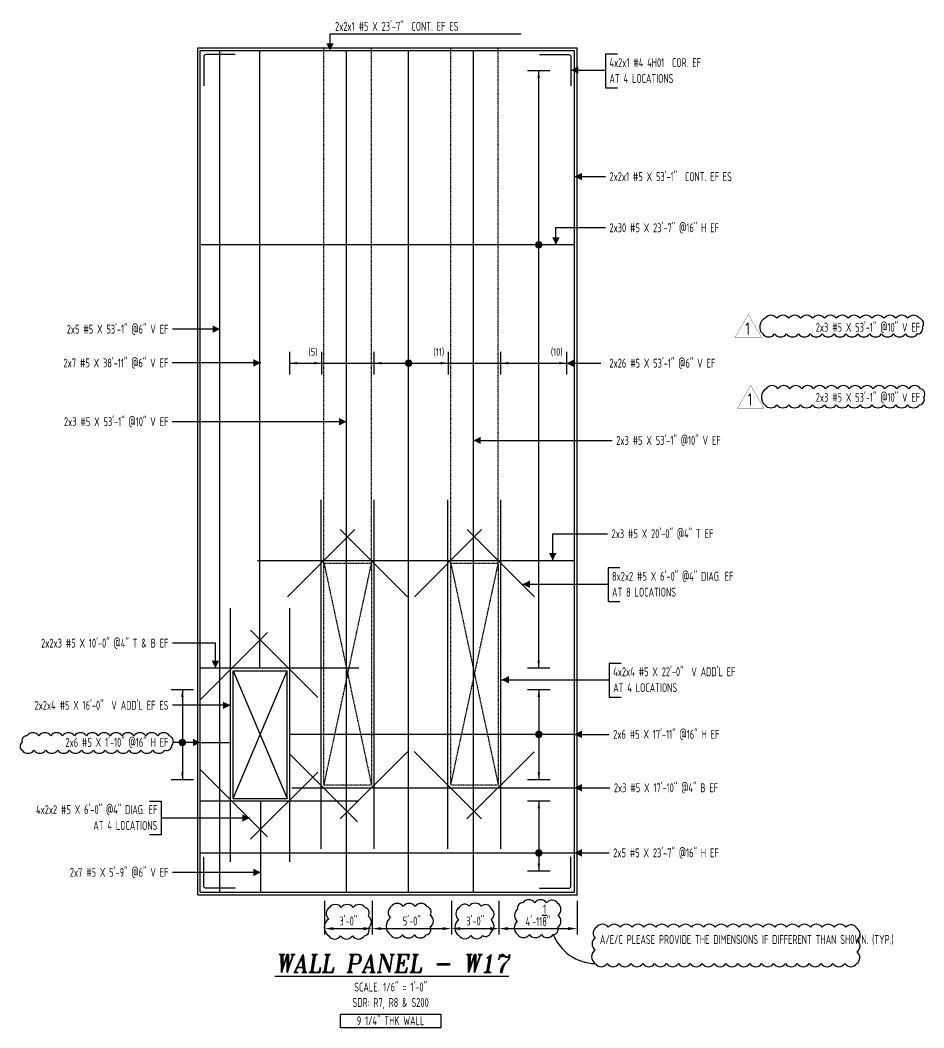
# Model space of a CAD drawing. Header units: inches. Extents: x -3675 to 25720, y -2273 to 5046.
# Drawn here: x 22110 to 22795, y 567 to 1330 of the extents above; entities that cross this region are included whole.
import ezdxf
from ezdxf.enums import TextEntityAlignment as Align

# ---------------------------------------------------------------- set-up
doc = ezdxf.new("R2010")
doc.units = ezdxf.units.IN
doc.header["$LTSCALE"] = 0.025
doc.header["$MEASUREMENT"] = 0
doc.linetypes.add('HIDDEN', pattern=[6, 3, -3])
doc.layers.get('0').update_dxf_attribs({"linetype": 'CONTINUOUS'})
doc.layers.get('Defpoints').update_dxf_attribs({"linetype": 'CONTINUOUS'})
for name, color, linetype in [('0-25', 7, 'CONTINUOUS'), ('0-25TEXT', 7, 'CONTINUOUS'), ('0-35', 3, 'CONTINUOUS'), ('0-35TEXT', 3, 'CONTINUOUS'), ('0-50', 10, 'CONTINUOUS'), ('BAR-LBL', 2, 'CONTINUOUS'), ('DETAIL', 83, 'CONTINUOUS'), ('hidden', 7, 'HIDDEN'), ('INTERMEDIATERANGELAY', 7, 'CONTINUOUS'), ('RANGELAY', 7, 'CONTINUOUS'), ('REBARS', 4, 'CONTINUOUS'), ('REV_1', 150, 'CONTINUOUS')]:
    doc.layers.add(name, color=color, linetype=linetype)
doc.styles.add('AR', font='ARCHQUIK.shx', dxfattribs={"width": 0.8})
doc.styles.add('ROMANT', font='romant')
doc.dimstyles.new('CADS_DIM_48', dxfattribs={"dimscale": 48, "dimtxt": 0.09375, "dimasz": 0.09375, "dimexe": 0.0625, "dimexo": 0.0625, "dimgap": 0.09375, "dimtad": 0, "dimtih": 1, "dimtoh": 1, "dimzin": 1, "dimdsep": 46, "dimlunit": 4, "dimtxsty": 'AR', "dimblk": 'CLOSED', "dimcen": 0.1875, "dimadec": 0, "dimazin": 0, "dimtfac": 1, "dimtofl": 0, "dimtmove": 0, "dimatfit": 1, "dimldrblk": 'DOTBLANK', "dimfxl": 1, "dimtzin": 0, "dimarcsym": 0})

# ---------------------------------------------------------------- blocks, each defined once
blk = doc.blocks.new('leadrblk')
blk.add_lwpolyline([(0, 0, 0, 1, 0), (1, 0, 1, 1, 0)], format="xyseb")
blk = doc.blocks.new('*U364', base_point=(22261.99, 669.61))
at = {"layer": 'REBARS', "color": 0}
blk.add_lwpolyline([(22261.68, 669.61), (22261.68, 1306.61)], dxfattribs=at)
blk = doc.blocks.new('*U590', base_point=(22249.2, 1303.86))
at = {"layer": 'REBARS', "color": 0}
blk.add_lwpolyline([(22273.2, 1303.61), (22251.2, 1303.61, 0.414214), (22249.45, 1301.86), (22249.45, 1279.86)], format="xyb", dxfattribs=at)
blk = doc.blocks.new('*U508', base_point=(22378.04, 702.48))
at = {"layer": 'REBARS', "color": 0}
blk.add_lwpolyline([(22378.35, 702.48), (22378.35, 966.48)], dxfattribs=at)
blk = doc.blocks.new('*U509', base_point=(22338.61, 702.48))
at = {"layer": 'REBARS', "color": 0}
blk.add_lwpolyline([(22338.29, 702.48), (22338.29, 966.48)], dxfattribs=at)
blk = doc.blocks.new('*U317', base_point=(22316.07, 748.92))
at = {"layer": 'REBARS', "color": 0}
blk.add_lwpolyline([(22316.07, 748.61), (22530.07, 748.61)], dxfattribs=at)
blk = doc.blocks.new('*U181', base_point=(22247.13, 669.61))
at = {"layer": 'REBARS', "color": 0}
blk.add_lwpolyline([(22246.82, 669.61), (22246.82, 1306.61)], dxfattribs=at)
blk = doc.blocks.new('*U182', base_point=(22529.76, 669.61))
at = {"layer": 'REBARS', "color": 0}
blk.add_lwpolyline([(22530.07, 669.61), (22530.07, 1306.61)], dxfattribs=at)
blk = doc.blocks.new('*U591', base_point=(22527.7, 1303.86))
at = {"layer": 'REBARS', "color": 0}
blk.add_lwpolyline([(22503.7, 1303.61), (22525.7, 1303.61, -0.414213), (22527.45, 1301.86), (22527.45, 1279.86)], format="xyb", dxfattribs=at)
blk = doc.blocks.new('*U686', base_point=(22246.82, 1306.3))
at = {"layer": 'REBARS', "color": 0}
blk.add_lwpolyline([(22246.82, 1306.61), (22529.82, 1306.61)], dxfattribs=at)
blk = doc.blocks.new('*U592', base_point=(22249.2, 672.36))
at = {"layer": 'REBARS', "color": 0}
blk.add_lwpolyline([(22273.2, 672.61), (22251.2, 672.61, -0.414214), (22249.45, 674.36), (22249.45, 696.36)], format="xyb", dxfattribs=at)
blk = doc.blocks.new('*U593', base_point=(22527.7, 672.36))
at = {"layer": 'REBARS', "color": 0}
blk.add_lwpolyline([(22503.7, 672.61), (22525.7, 672.61, 0.414214), (22527.45, 674.36), (22527.45, 696.36)], format="xyb", dxfattribs=at)
blk = doc.blocks.new('*U687', base_point=(22246.82, 669.92))
at = {"layer": 'REBARS', "color": 0}
blk.add_lwpolyline([(22246.82, 669.61), (22529.82, 669.61)], dxfattribs=at)
blk = doc.blocks.new('*U510', base_point=(22315.17, 774.11))
at = {"layer": 'REBARS', "color": 0}
blk.add_lwpolyline([(22314.95, 773.89), (22365.8, 722.91)], dxfattribs=at)
blk = doc.blocks.new('*U511', base_point=(22403.44, 776.11))
at = {"layer": 'REBARS', "color": 0}
blk.add_lwpolyline([(22403.66, 775.89), (22352.69, 725.04)], dxfattribs=at)
blk = doc.blocks.new('*U512', base_point=(22313.13, 892.93))
at = {"layer": 'REBARS', "color": 0}
blk.add_lwpolyline([(22312.91, 893.15), (22363.82, 944.07)], dxfattribs=at)
blk = doc.blocks.new('*U513', base_point=(22403.51, 892.93))
at = {"layer": 'REBARS', "color": 0}
blk.add_lwpolyline([(22403.73, 893.15), (22352.82, 944.07)], dxfattribs=at)
blk = doc.blocks.new('rendmark')
at = {"color": 4}
blk.add_line((0, -3), (0, 3), dxfattribs=at)
blk = doc.blocks.new('rarrow')
at = {"color": 7}
blk.add_solid([(2, -0.33), (2, 0.33), (0, 0)], dxfattribs=at)
blk = doc.blocks.new('*U304', base_point=(22503.02, 839.11))
at = {"layer": 'RANGELAY'}
blk.add_line((22503.02, 839.11), (22503.02, 1291.61), dxfattribs=at)
at = {"layer": 'RANGELAY', "xscale": 2.834645669291339, "yscale": 2.834645669291339}
for name, p, rotation in [('rendmark', (22503.02, 1291.61), 269.9999968959742), ('rarrow', (22503.02, 1291.61), 269.9999968959742), ('rendmark', (22503.02, 839.11), 89.99999996644308), ('rarrow', (22503.02, 839.11), 89.99999996644308)]:
    blk.add_blockref(name, p, dxfattribs=dict(at, rotation=rotation))
blk = doc.blocks.new('VPM7CD772')
at = {"const_width": 1}
blk.add_lwpolyline([(-0.5, 0, 1), (0.5, 0, 1)], format="xyb", close=True, dxfattribs=at)
blk = doc.blocks.new('*U692', base_point=(22530.45, 1159.27))
at = {"layer": 'REBARS', "color": 0}
blk.add_lwpolyline([(22530.45, 1159.58), (22247.45, 1159.58)], dxfattribs=at)
blk = doc.blocks.new('*U514', base_point=(22474.04, 702.48))
at = {"layer": 'REBARS', "color": 0}
blk.add_lwpolyline([(22474.35, 702.48), (22474.35, 966.48)], dxfattribs=at)
blk = doc.blocks.new('*U515', base_point=(22434.61, 702.48))
at = {"layer": 'REBARS', "color": 0}
blk.add_lwpolyline([(22434.29, 702.48), (22434.29, 966.48)], dxfattribs=at)
blk = doc.blocks.new('*U516', base_point=(22409.06, 776.22))
at = {"layer": 'REBARS', "color": 0}
blk.add_lwpolyline([(22408.84, 776), (22459.69, 725.03)], dxfattribs=at)
blk = doc.blocks.new('*U517', base_point=(22499.44, 776.11))
at = {"layer": 'REBARS', "color": 0}
blk.add_lwpolyline([(22499.66, 775.89), (22448.69, 725.04)], dxfattribs=at)
blk = doc.blocks.new('*U518', base_point=(22409.13, 892.93))
at = {"layer": 'REBARS', "color": 0}
blk.add_lwpolyline([(22408.91, 893.15), (22459.82, 944.07)], dxfattribs=at)
blk = doc.blocks.new('*U519', base_point=(22499.51, 892.93))
at = {"layer": 'REBARS', "color": 0}
blk.add_lwpolyline([(22499.73, 893.15), (22448.82, 944.07)], dxfattribs=at)
blk = doc.blocks.new('*U495', base_point=(22335.45, 816.85))
at = {"layer": 'REBARS', "color": 0}
blk.add_lwpolyline([(22335.67, 817.07), (22284.76, 867.98)], dxfattribs=at)
blk = doc.blocks.new('*U176', base_point=(22366.82, 839.42))
at = {"layer": 'REBARS', "color": 0}
blk.add_lwpolyline([(22366.82, 839.11), (22246.82, 839.11)], dxfattribs=at)
blk = doc.blocks.new('*U496', base_point=(22269.88, 692.56))
at = {"layer": 'REBARS', "color": 0}
blk.add_lwpolyline([(22269.57, 692.56), (22269.57, 884.56)], dxfattribs=at)
blk = doc.blocks.new('*U502', base_point=(22314.26, 692.65))
at = {"layer": 'REBARS', "color": 0}
blk.add_lwpolyline([(22314.57, 692.65), (22314.57, 884.65)], dxfattribs=at)
blk = doc.blocks.new('*U500', base_point=(22247.04, 814.97))
at = {"layer": 'REBARS', "color": 0}
blk.add_lwpolyline([(22246.82, 815.19), (22297.73, 866.1)], dxfattribs=at)
blk = doc.blocks.new('*U177', base_point=(22366.82, 738.3))
at = {"layer": 'REBARS', "color": 0}
blk.add_lwpolyline([(22366.82, 738.61), (22246.82, 738.61)], dxfattribs=at)
blk = doc.blocks.new('*U497', base_point=(22335.45, 760.75))
at = {"layer": 'REBARS', "color": 0}
blk.add_lwpolyline([(22335.67, 760.53), (22284.76, 709.62)], dxfattribs=at)
blk = doc.blocks.new('*U499', base_point=(22247.04, 762.63))
at = {"layer": 'REBARS', "color": 0}
blk.add_lwpolyline([(22246.82, 762.41), (22297.73, 711.5)], dxfattribs=at)
blk = doc.blocks.new('*U307', base_point=(22233.24, 823.11))
at = {"layer": 'RANGELAY'}
blk.add_line((22233.24, 823.11), (22233.24, 754.61), dxfattribs=at)
at = {"layer": 'RANGELAY', "xscale": 2.834645669291339, "yscale": 2.834645669291339}
for name, p, rotation in [('rendmark', (22233.24, 823.11), 269.9999999999999), ('rarrow', (22233.24, 823.11), 269.9999999999999), ('rarrow', (22233.24, 754.61), 89.999996929531), ('rendmark', (22233.24, 754.61), 89.999996929531)]:
    blk.add_blockref(name, p, dxfattribs=dict(at, rotation=rotation))
blk = doc.blocks.new('VPM7E07B0')
at = {"const_width": 1}
blk.add_lwpolyline([(-0.5, 0, 1), (0.5, 0, 1)], format="xyb", close=True, dxfattribs=at)
blk = doc.blocks.new('*U814', base_point=(22246.57, 782.58))
at = {"layer": 'REBARS', "color": 0}
blk.add_lwpolyline([(22246.57, 782.89), (22268.57, 782.89)], dxfattribs=at)
blk = doc.blocks.new('*U306', base_point=(22503.12, 823.11))
at = {"layer": 'RANGELAY'}
blk.add_line((22503.12, 823.11), (22503.12, 754.61), dxfattribs=at)
at = {"layer": 'RANGELAY', "xscale": 2.834645669291339, "yscale": 2.834645669291339}
for name, p, rotation in [('rendmark', (22503.12, 823.11), 269.9999999999999), ('rarrow', (22503.12, 823.11), 269.9999999999999), ('rarrow', (22503.12, 754.61), 89.999996929531), ('rendmark', (22503.12, 754.61), 89.999996929531)]:
    blk.add_blockref(name, p, dxfattribs=dict(at, rotation=rotation))
blk = doc.blocks.new('VPM7E0D92')
at = {"const_width": 1}
blk.add_lwpolyline([(-0.5, 0, 1), (0.5, 0, 1)], format="xyb", close=True, dxfattribs=at)
blk = doc.blocks.new('*U501', base_point=(22315.07, 788.75))
at = {"layer": 'REBARS', "color": 0}
blk.add_lwpolyline([(22315.07, 789.07), (22530.07, 789.07)], dxfattribs=at)
blk = doc.blocks.new('*U305', base_point=(22503.12, 738.61))
at = {"layer": 'RANGELAY'}
blk.add_line((22503.12, 738.61), (22503.12, 685.61), dxfattribs=at)
at = {"layer": 'RANGELAY', "xscale": 2.834645669291339, "yscale": 2.834645669291339}
for name, p, rotation in [('rendmark', (22503.12, 738.61), 269.9999999999999), ('rarrow', (22503.12, 738.61), 269.9999999999999), ('rarrow', (22503.12, 685.61), 89.999996929531), ('rendmark', (22503.12, 685.61), 89.999996929531)]:
    blk.add_blockref(name, p, dxfattribs=dict(at, rotation=rotation))
blk = doc.blocks.new('VPM7E17F2')
at = {"const_width": 1}
blk.add_lwpolyline([(-0.5, 0, 1), (0.5, 0, 1)], format="xyb", close=True, dxfattribs=at)
blk = doc.blocks.new('*U708', base_point=(22247.07, 699.04))
at = {"layer": 'REBARS', "color": 0}
blk.add_lwpolyline([(22247.07, 699.36), (22530.07, 699.36)], dxfattribs=at)
blk = doc.blocks.new('*U228', base_point=(22357.81, 669.61))
at = {"layer": 'REBARS', "color": 0}
blk.add_lwpolyline([(22357.5, 669.61), (22357.5, 1306.61)], dxfattribs=at)
blk = doc.blocks.new('*U227', base_point=(22453.86, 669.61))
at = {"layer": 'REBARS', "color": 0}
blk.add_lwpolyline([(22453.55, 669.61), (22453.55, 1306.61)], dxfattribs=at)
blk = doc.blocks.new('*U498', base_point=(22292.07, 839.61))
at = {"layer": 'REBARS', "color": 0}
blk.add_lwpolyline([(22291.76, 839.61), (22291.76, 1306.61)], dxfattribs=at)
blk = doc.blocks.new('*U365', base_point=(22292.95, 669.61))
at = {"layer": 'REBARS', "color": 0}
blk.add_lwpolyline([(22292.63, 669.61), (22292.63, 738.61)], dxfattribs=at)
blk = doc.blocks.new('*U318', base_point=(22290.07, 920.28))
at = {"layer": 'REBARS', "color": 0}
blk.add_lwpolyline([(22290.07, 920.6), (22530.07, 920.6)], dxfattribs=at)
blk = doc.blocks.new('*U806', base_point=(22314.57, 1070.02))
at = {"layer": 'INTERMEDIATERANGELAY'}
for p, q in [((22338.45, 1070.02), (22378.45, 1070.02)), ((22434.45, 1070.02), (22474.45, 1070.02))]:
    blk.add_line(p, q, dxfattribs=at)
at = {"layer": 'RANGELAY'}
for p, q in [((22314.57, 1070.02), (22338.45, 1070.02)), ((22378.45, 1070.02), (22434.45, 1070.02)), ((22474.45, 1070.02), (22524.07, 1070.02))]:
    blk.add_line(p, q, dxfattribs=at)
at = {"layer": 'RANGELAY', "xscale": 2.834645669291339, "yscale": 2.834645669291339}
for name, p in [('rendmark', (22314.57, 1070.02)), ('rendmark', (22378.45, 1070.02)), ('rendmark', (22474.45, 1070.02)), ('rarrow', (22314.57, 1070.02)), ('rarrow', (22378.45, 1070.02)), ('rarrow', (22474.45, 1070.02))]:
    blk.add_blockref(name, p, dxfattribs=at)
at = {"layer": 'RANGELAY', "xscale": 2.834645669291339, "yscale": 2.834645669291339, "rotation": 179.999996929531}
for name, p in [('rendmark', (22338.45, 1070.02)), ('rendmark', (22434.45, 1070.02)), ('rendmark', (22524.07, 1070.02)), ('rarrow', (22338.45, 1070.02)), ('rarrow', (22434.45, 1070.02)), ('rarrow', (22524.07, 1070.02))]:
    blk.add_blockref(name, p, dxfattribs=at)
blk = doc.blocks.new('VPM8627C')
at = {"const_width": 1}
blk.add_lwpolyline([(-0.5, 0, 1), (0.5, 0, 1)], format="xyb", close=True, dxfattribs=at)
blk = doc.blocks.new('*U807', base_point=(22404.84, 669.38))
at = {"layer": 'REBARS', "color": 0}
blk.add_lwpolyline([(22404.52, 669.38), (22404.52, 1306.38)], dxfattribs=at)
blk = doc.blocks.new('*D352')
at = {"layer": 'Defpoints', "color": 0, "transparency": 16777216}
for p in [(22340.87, 667.61), (22376.95, 667.61), (22376.95, 642.01)]:
    blk.add_point(p, dxfattribs=at)
at = {"layer": 'DETAIL', "color": 0, "lineweight": -2, "transparency": 16777216}
for p, q in [((22340.87, 663.11), (22340.87, 637.51)), ((22376.95, 663.11), (22376.95, 637.51)), ((22347.62, 642.01), (22370.2, 642.01))]:
    blk.add_line(p, q, dxfattribs=at)
at = {"layer": 'DETAIL', "color": 0, "transparency": 16777216}
for points in [[(22347.62, 643.14), (22347.62, 640.89), (22340.87, 642.01)], [(22370.2, 643.14), (22370.2, 640.89), (22376.95, 642.01)]]:
    blk.add_solid(points, dxfattribs=at)
at = {"layer": 'DETAIL', "color": 0, "transparency": 16777216, "insert": (22358.91, 647.75), "char_height": 6.75, "attachment_point": 5, "style": 'AR'}
blk.add_mtext('3\'-0"', dxfattribs=at)
blk = doc.blocks.new('_DotBlank')
at = {"layer": '0-35', "color": 0, "lineweight": -2}
blk.add_line((-0.5, 0), (-1, 0), dxfattribs=at)
blk.add_circle((0, 0), 0.5, dxfattribs=at)
blk = doc.blocks.new('*D353')
at = {"layer": 'Defpoints', "color": 0, "transparency": 16777216}
for p in [(22376.95, 667.61), (22436.95, 667.61), (22436.95, 642.01)]:
    blk.add_point(p, dxfattribs=at)
at = {"layer": 'DETAIL', "color": 0, "lineweight": -2, "transparency": 16777216}
for p, q in [((22376.95, 663.11), (22376.95, 637.51)), ((22436.95, 663.11), (22436.95, 637.51)), ((22383.7, 642.01), (22430.2, 642.01))]:
    blk.add_line(p, q, dxfattribs=at)
at = {"layer": 'DETAIL', "color": 0, "transparency": 16777216}
for points in [[(22383.7, 643.14), (22383.7, 640.89), (22376.95, 642.01)], [(22430.2, 643.14), (22430.2, 640.89), (22436.95, 642.01)]]:
    blk.add_solid(points, dxfattribs=at)
at = {"layer": 'DETAIL', "color": 0, "transparency": 16777216, "insert": (22406.95, 647.75), "char_height": 6.75, "attachment_point": 5, "style": 'AR'}
blk.add_mtext('5\'-0"', dxfattribs=at)
blk = doc.blocks.new('*D354')
at = {"layer": 'Defpoints', "color": 0, "transparency": 16777216}
for p in [(22436.95, 667.61), (22472.95, 667.61), (22472.95, 642.01)]:
    blk.add_point(p, dxfattribs=at)
at = {"layer": 'DETAIL', "color": 0, "lineweight": -2, "transparency": 16777216}
for p, q in [((22436.95, 663.11), (22436.95, 637.51)), ((22472.95, 663.11), (22472.95, 637.51)), ((22443.7, 642.01), (22466.2, 642.01))]:
    blk.add_line(p, q, dxfattribs=at)
at = {"layer": 'DETAIL', "color": 0, "transparency": 16777216}
for points in [[(22443.7, 643.14), (22443.7, 640.89), (22436.95, 642.01)], [(22466.2, 643.14), (22466.2, 640.89), (22472.95, 642.01)]]:
    blk.add_solid(points, dxfattribs=at)
at = {"layer": 'DETAIL', "color": 0, "transparency": 16777216, "insert": (22454.95, 647.75), "char_height": 6.75, "attachment_point": 5, "style": 'AR'}
blk.add_mtext('3\'-0"', dxfattribs=at)
blk = doc.blocks.new('*D355')
at = {"layer": 'Defpoints', "color": 0, "transparency": 16777216}
for p in [(22472.95, 667.61), (22532.07, 667.61), (22532.07, 642.01)]:
    blk.add_point(p, dxfattribs=at)
at = {"layer": 'DETAIL', "color": 0, "lineweight": -2, "transparency": 16777216}
for p, q in [((22472.95, 663.11), (22472.95, 637.51)), ((22532.07, 663.11), (22532.07, 637.51)), ((22479.7, 642.01), (22525.32, 642.01))]:
    blk.add_line(p, q, dxfattribs=at)
at = {"layer": 'DETAIL', "color": 0, "transparency": 16777216}
for points in [[(22479.7, 643.14), (22479.7, 640.89), (22472.95, 642.01)], [(22525.32, 643.14), (22525.32, 640.89), (22532.07, 642.01)]]:
    blk.add_solid(points, dxfattribs=at)
at = {"layer": 'DETAIL', "color": 0, "transparency": 16777216, "insert": (22502.51, 652.14), "char_height": 6.75, "attachment_point": 5, "style": 'AR'}
blk.add_mtext('4\'-11{\\H1.000000x;\\S1/8;}"', dxfattribs=at)
blk = doc.blocks.new('Rev_Tri (48)')
at = {"const_width": 0.128}
blk.add_lwpolyline([(6.69, 11.58), (13.37, 0), (0, 0)], close=True, dxfattribs=at)
at = {"color": 1, "style": 'ROMANT'}
blk.add_attdef('R', (3.93, 1.52, -0.03), '', height=5.75, dxfattribs=at)

msp = doc.modelspace()

# ---------------------------------------------------------------- linework, layer by layer
at = {"layer": '0-25TEXT'}
for points in [[(22345.00827, 1310.69269), (22345.00827, 1319.37012), (22489.86714, 1319.37012)], [(22562.5885, 1303.88636), (22553.58944, 1303.88636), (22553.58944, 1278.38904), (22562.5885, 1278.38904)], [(22562.5885, 1303.88636), (22553.58944, 1303.88636), (22553.58944, 1278.38904), (22562.5885, 1278.38904)], [(22527.44663, 1291.77695), (22553.58944, 1291.77695)], [(22530.07201, 1211.23417), (22553.58944, 1211.23417)], [(22516.02217, 1159.58324), (22516.02216, 1172.73436), (22553.58943, 1172.73438)], [(22261.67656, 1095.73494), (22225.68475, 1095.73494)], [(22292.63456, 1070.19126), (22225.56116, 1070.19126)], [(22524.07207, 1070.01594), (22549.9926, 1070.01594)], [(22357.49632, 1025.73087), (22225.61617, 1025.73087)], [(22453.54901, 1011.54914), (22558.75016, 1011.54914)], [(22513.6843, 920.61006), (22513.6843, 940.9559), (22555.19127, 940.9559)], [(22564.53499, 915.0632), (22555.53593, 915.0632), (22555.53593, 889.56588), (22564.53499, 889.56588)], [(22490.69795, 902.6895), (22555.53593, 902.6895)], [(22258.22194, 839.10999), (22258.22194, 858.09219), (22225.68475, 858.09219)], [(22565.43827, 842.77624), (22556.43921, 842.77624), (22556.43921, 817.27892), (22565.43827, 817.27892)], [(22474.85006, 830.40254), (22556.43921, 830.40254)], [(22269.57201, 811.04971), (22225.68475, 811.04971)], [(22530.07218, 789.06618), (22556.43921, 789.06618)], [(22246.82178, 782.89454), (22225.68475, 782.96951)], [(22530.07219, 748.62952), (22556.9469, 748.62952)], [(22208.24178, 738.46151), (22217.24083, 738.46151), (22217.24083, 712.96418), (22208.24178, 712.96418)], [(22284.2339, 725.71285), (22217.24083, 725.71285)], [(22530.07221, 699.35538), (22556.43925, 699.35538)], [(22292.63481, 684.59611), (22225.68475, 684.59611)]]:
    msp.add_lwpolyline(points, dxfattribs=at)
at = {"layer": '0-35'}
for p, q in [((22244.82198, 667.60993), (22244.82198, 1308.60993)), ((22244.82198, 1308.60993), (22532.07198, 1308.60993)), ((22532.07198, 667.60993), (22532.07198, 1308.60993)), ((22271.57198, 740.60993), (22271.57198, 837.10993)), ((22271.57198, 837.10993), (22312.57198, 837.10993)), ((22312.57198, 740.60993), (22312.57198, 837.10993)), ((22271.57198, 740.60993), (22312.57198, 740.60993)), ((22244.82198, 667.60993), (22532.07198, 667.60993))]:
    msp.add_line(p, q, dxfattribs=at)
at = {"layer": '0-50'}
for p, q in [((22271.57198, 837.10993), (22312.57198, 740.60993)), ((22271.57198, 740.60993), (22312.57198, 837.10993))]:
    msp.add_line(p, q, dxfattribs=at)
msp.add_lwpolyline([(22352.9629, 577.25738), (22428.84974, 577.25738), (22428.84974, 566.90102), (22352.9629, 566.90102)], close=True, dxfattribs=at)
at = {"layer": 'DETAIL'}
for points in [[(22487.04518, 637.50394, 0.52056705), (22496.04518, 637.50394, 0.52056705), (22505.04518, 637.50394, 0.52056705), (22514.04518, 637.50394, 0.52056705), (22517.49174, 643.05739, 0.52056705), (22517.49174, 652.05739, 0.52056705), (22517.49174, 661.05739, 0.52056705), (22508.99066, 661.55631, 0.52056705), (22499.99066, 661.55631, 0.52056705), (22490.99066, 661.55631, 0.52056705), (22487.04518, 656.50178, 0.52056705), (22487.04518, 647.50178, 0.52056705)], [(22344.01292, 636.48146, 0.52056705), (22353.01292, 636.48146, 0.52056705), (22362.01292, 636.48146, 0.52056705), (22371.01292, 636.48146, 0.52056705), (22374.06145, 642.43293, 0.52056705), (22374.06145, 651.43293, 0.52056705), (22371.57819, 657.94967, 0.52056705), (22362.57819, 657.94967, 0.52056705), (22353.57819, 657.94967, 0.52056705), (22344.57819, 657.94967, 0.52056705), (22344.01292, 649.51495, 0.52056705)], [(22390.85816, 637.29565, 0.52056705), (22399.85816, 637.29565, 0.52056705), (22408.85816, 637.29565, 0.52056705), (22417.85816, 637.29565, 0.52056705), (22420.90669, 643.24712, 0.52056705), (22420.90669, 652.24712, 0.52056705), (22418.42344, 658.76386, 0.52056705), (22409.42344, 658.76386, 0.52056705), (22400.42344, 658.76386, 0.52056705), (22391.42344, 658.76386, 0.52056705), (22390.85816, 650.32914, 0.52056705)], [(22442.62984, 636.6993, 0.52056705), (22451.62984, 636.6993, 0.52056705), (22460.62984, 636.6993, 0.52056705), (22466.90749, 639.42165, 0.52056705), (22466.90749, 648.42165, 0.52056705), (22466.90749, 657.42165, 0.52056705), (22459.44849, 658.96265, 0.52056705), (22450.44849, 658.96265, 0.52056705), (22442.62984, 657.78131, 0.52056705), (22442.62984, 648.78131, 0.52056705)], [(22545.81506, 615.51643, 0.52056705), (22554.81506, 615.51643, 0.52056705), (22563.81506, 615.51643, 0.52056705), (22572.81506, 615.51643, 0.52056705), (22581.81506, 615.51643, 0.52056705), (22590.81506, 615.51643, 0.52056705), (22599.81506, 615.51643, 0.52056705), (22608.81506, 615.51643, 0.52056705), (22617.81506, 615.51643, 0.52056705), (22626.81506, 615.51643, 0.52056705), (22635.81506, 615.51643, 0.52056705), (22644.81506, 615.51643, 0.52056705), (22653.81506, 615.51643, 0.52056705), (22662.81506, 615.51643, 0.52056705), (22671.81506, 615.51643, 0.52056705), (22680.81506, 615.51643, 0.52056705), (22689.81506, 615.51643, 0.52056705), (22698.81506, 615.51643, 0.52056705), (22707.81506, 615.51643, 0.52056705), (22716.81506, 615.51643, 0.52056705), (22725.81506, 615.51643, 0.52056705), (22734.81506, 615.51643, 0.52056705), (22743.81506, 615.51643, 0.52056705), (22744.00638, 624.32512, 0.52056705), (22744.00638, 633.32512, 0.52056705), (22744.00638, 642.32512, 0.52056705), (22735.69428, 643.01302, 0.52056705), (22726.69428, 643.01302, 0.52056705), (22717.69428, 643.01302, 0.52056705), (22708.69428, 643.01302, 0.52056705), (22699.69428, 643.01302, 0.52056705), (22690.69428, 643.01302, 0.52056705), (22681.69428, 643.01302, 0.52056705), (22672.69428, 643.01302, 0.52056705), (22663.69428, 643.01302, 0.52056705), (22654.69428, 643.01302, 0.52056705), (22645.69428, 643.01302, 0.52056705), (22636.69428, 643.01302, 0.52056705), (22627.69428, 643.01302, 0.52056705), (22618.69428, 643.01302, 0.52056705), (22609.69428, 643.01302, 0.52056705), (22600.69428, 643.01302, 0.52056705), (22591.69428, 643.01302, 0.52056705), (22582.69428, 643.01302, 0.52056705), (22573.69428, 643.01302, 0.52056705), (22564.69428, 643.01302, 0.52056705), (22555.69428, 643.01302, 0.52056705), (22546.69428, 643.01302, 0.52056705), (22545.81506, 634.89223, 0.52056705), (22545.81506, 625.89223, 0.52056705)]]:
    msp.add_lwpolyline(points, format="xyb", close=True, dxfattribs=at)
msp.add_arc((22546.78219, 650.85983), 35.35663, 202.1942457, 268.43257445, dxfattribs=at)
at = {"layer": 'hidden'}
for p, q in [((22340.44698, 918.60993), (22340.44698, 1308.60993)), ((22376.44698, 918.60993), (22376.44698, 1308.60993)), ((22436.44698, 918.60993), (22436.44698, 1308.60993)), ((22472.44698, 918.60993), (22472.44698, 1308.60993)), ((22340.44698, 918.60993), (22376.44698, 750.60993)), ((22340.44698, 750.60993), (22376.44698, 918.60993)), ((22436.44698, 918.60993), (22472.44698, 750.60993)), ((22436.44698, 750.60993), (22472.44698, 918.60993))]:
    msp.add_line(p, q, dxfattribs=at)
for points in [[(22340.44698, 918.60993), (22376.44698, 918.60993), (22376.44698, 750.60993), (22340.44698, 750.60993)], [(22436.44698, 918.60993), (22472.44698, 918.60993), (22472.44698, 750.60993), (22436.44698, 750.60993)]]:
    msp.add_lwpolyline(points, close=True, dxfattribs=at)
at = {"layer": 'REV_1'}
for points in [[(22672.66801, 1092.22489, 0.52056705), (22681.66801, 1092.22489, 0.52056705), (22690.66801, 1092.22489, 0.52056705), (22699.66801, 1092.22489, 0.52056705), (22708.66801, 1092.22489, 0.52056705), (22717.66801, 1092.22489, 0.52056705), (22726.66801, 1092.22489, 0.52056705), (22735.66801, 1092.22489, 0.52056705), (22744.66801, 1092.22489, 0.52056705), (22753.66801, 1092.22489, 0.52056705), (22762.66801, 1092.22489, 0.52056705), (22771.66801, 1092.22489, 0.52056705), (22780.66801, 1092.22489, 0.52056705), (22789.66801, 1092.22489, 0.52056705), (22793.64782, 1097.24508, 0.52056705), (22791.37151, 1103.96878, 0.52056705), (22782.37151, 1103.96878, 0.52056705), (22773.37151, 1103.96878, 0.52056705), (22764.37151, 1103.96878, 0.52056705), (22755.37151, 1103.96878, 0.52056705), (22746.37151, 1103.96878, 0.52056705), (22737.37151, 1103.96878, 0.52056705), (22728.37151, 1103.96878, 0.52056705), (22719.37151, 1103.96878, 0.52056705), (22710.37151, 1103.96878, 0.52056705), (22701.37151, 1103.96878, 0.52056705), (22692.37151, 1103.96878, 0.52056705), (22683.37151, 1103.96878, 0.52056705), (22674.37151, 1103.96878, 0.52056705)], [(22674.34798, 1038.5458, 0.52056705), (22683.34798, 1038.5458, 0.52056705), (22692.34798, 1038.5458, 0.52056705), (22701.34798, 1038.5458, 0.52056705), (22710.34798, 1038.5458, 0.52056705), (22719.34798, 1038.5458, 0.52056705), (22728.34798, 1038.5458, 0.52056705), (22737.34798, 1038.5458, 0.52056705), (22746.34798, 1038.5458, 0.52056705), (22755.34798, 1038.5458, 0.52056705), (22764.34798, 1038.5458, 0.52056705), (22773.34798, 1038.5458, 0.52056705), (22782.34798, 1038.5458, 0.52056705), (22791.34798, 1038.5458, 0.52056705), (22794.69771, 1044.19607, 0.52056705), (22792.21076, 1050.70912, 0.52056705), (22783.21076, 1050.70912, 0.52056705), (22774.21076, 1050.70912, 0.52056705), (22765.21076, 1050.70912, 0.52056705), (22756.21076, 1050.70912, 0.52056705), (22747.21076, 1050.70912, 0.52056705), (22738.21076, 1050.70912, 0.52056705), (22729.21076, 1050.70912, 0.52056705), (22720.21076, 1050.70912, 0.52056705), (22711.21076, 1050.70912, 0.52056705), (22702.21076, 1050.70912, 0.52056705), (22693.21076, 1050.70912, 0.52056705), (22684.21076, 1050.70912, 0.52056705), (22675.21076, 1050.70912, 0.52056705)], [(22111.83014, 777.10691, 0.52056705), (22120.83014, 777.10691, 0.52056705), (22129.83014, 777.10691, 0.52056705), (22138.83014, 777.10691, 0.52056705), (22147.83014, 777.10691, 0.52056705), (22156.83014, 777.10691, 0.52056705), (22165.83014, 777.10691, 0.52056705), (22174.83014, 777.10691, 0.52056705), (22183.83014, 777.10691, 0.52056705), (22192.83014, 777.10691, 0.52056705), (22201.83014, 777.10691, 0.52056705), (22210.83014, 777.10691, 0.52056705), (22219.83014, 777.10691, 0.52056705), (22225.26506, 780.67199, 0.52056705), (22223.52189, 787.92881, 0.52056705), (22214.52189, 787.92881, 0.52056705), (22205.52189, 787.92881, 0.52056705), (22196.52189, 787.92881, 0.52056705), (22187.52189, 787.92881, 0.52056705), (22178.52189, 787.92881, 0.52056705), (22169.52189, 787.92881, 0.52056705), (22160.52189, 787.92881, 0.52056705), (22151.52189, 787.92881, 0.52056705), (22142.52189, 787.92881, 0.52056705), (22133.52189, 787.92881, 0.52056705), (22124.52189, 787.92881, 0.52056705), (22115.52189, 787.92881, 0.52056705), (22111.83014, 782.62056, 0.52056705)]]:
    msp.add_lwpolyline(points, format="xyb", close=True, dxfattribs=at)

# ---------------------------------------------------------------- block references
at = {"layer": '0-25', "xscale": 1.5, "yscale": 1.5, "zscale": 1.5}
for p in [(22651.67987, 1089.52586, -0.15), (22653.53428, 1035.91431, -0.15)]:
    msp.add_blockref('Rev_Tri (48)', p, dxfattribs=at).add_auto_attribs({'R': '1'})
at = {"layer": '0-25TEXT'}
for name, p, xscale, yscale, rotation in [('leadrblk', (22345.03412, 1306.60993), 5.623937007874017, 2.250708661417324, 90.00000153523449), ('leadrblk', (22516.02217, 1159.58324), -5.623937007874019, 2.250708661417324, 270.0000350899811), ('VPM7CD772', (22503.02271, 1159.58325), 2.834645669291338, 2.834645669291338, 269.9999999664429), ('leadrblk', (22292.63456, 1070.19126), 5.623937007874017, 2.250708661417324, 180.000003070469), ('leadrblk', (22357.49632, 1025.73087), 5.623937007874017, 2.250708661417324, 180.000003070469), ('leadrblk', (22513.6843, 920.61006), 5.623937007874017, 2.250708661417324, 90.00000153523449), ('leadrblk', (22258.22194, 839.10999), 5.623937007874017, 2.250708661417324, 90.00000153523449), ('leadrblk', (22269.57201, 811.04971), 5.623937007874017, 2.250708661417324, 180.000003070469), ('VPM7E07B0', (22233.23974, 782.88854), 2.834645669291338, 2.834645669291338, 269.9999999999999), ('VPM7E0D92', (22503.12386, 789.06618), 2.834645669291338, 2.834645669291338, 269.9999999999999), ('leadrblk', (22284.2339, 725.71285), 5.623937007874017, 2.250708661417324, 180.000003070469), ('VPM7E17F2', (22503.12386, 699.30135), 2.834645669291338, 2.834645669291338, 269.9999999999999), ('leadrblk', (22292.63481, 684.59611), 5.623937007874017, 2.250708661417324, 180.000003070469)]:
    msp.add_blockref(name, p, dxfattribs=dict(at, xscale=xscale, yscale=yscale, rotation=rotation))
for name, p, xscale, yscale in [('leadrblk', (22527.44663, 1291.77695), 5.623937007874017, 2.250708661417324), ('leadrblk', (22530.07201, 1211.23417), 5.623937007874017, 2.250708661417324), ('leadrblk', (22261.67656, 1095.73494), -5.623937007874017, 2.250708661417324), ('VPM8627C', (22404.52476, 1070.01594), 2.834645669291338, 2.834645669291338), ('leadrblk', (22524.07207, 1070.01594), 5.623937007874017, 2.250708661417324), ('leadrblk', (22524.07207, 1070.01594), 5.623937007874017, 2.250708661417324), ('leadrblk', (22453.54901, 1011.54914), 5.623937007874017, 2.250708661417324), ('leadrblk', (22490.69795, 902.6895), 5.623937007874017, 2.250708661417324), ('leadrblk', (22474.85006, 830.40254), 5.623937007874017, 2.250708661417324), ('leadrblk', (22246.82178, 782.89454), -5.623937007874017, 2.250708661417324), ('leadrblk', (22530.07218, 789.06618), 5.623937007874017, 2.250708661417324), ('leadrblk', (22530.07219, 748.62952), 5.623937007874017, 2.250708661417324), ('leadrblk', (22530.07221, 699.35538), 5.623937007874017, 2.250708661417324)]:
    msp.add_blockref(name, p, dxfattribs=dict(at, xscale=xscale, yscale=yscale))
at = {"layer": 'RANGELAY'}
for name, p in [('*U304', (22503.02271, 839.10995)), ('*U806', (22314.57198, 1070.01594)), ('*U307', (22233.23974, 823.10995)), ('*U306', (22503.12386, 823.10995)), ('*U305', (22503.12386, 738.6099))]:
    msp.add_blockref(name, p, dxfattribs=at)
at = {"layer": 'REBARS', "color": 4}
for name, p in [('*U181', (22247.13424, 669.60993)), ('*U686', (22246.82198, 1306.29743)), ('*U364', (22261.98894, 669.60993)), ('*U498', (22292.07198, 839.60993)), ('*U228', (22357.8087, 669.60993)), ('*U807', (22404.83713, 669.38026)), ('*U227', (22453.86139, 669.60993)), ('*U182', (22529.75972, 669.60993)), ('*U590', (22249.19735, 1303.86001)), ('*U591', (22527.69662, 1303.86001)), ('*U692', (22530.44693, 1159.27075)), ('*U509', (22338.60636, 702.47877)), ('*U508', (22378.03761, 702.47877)), ('*U515', (22434.60636, 702.47877)), ('*U514', (22474.03761, 702.47877)), ('*U512', (22313.13158, 892.93312)), ('*U513', (22403.51239, 892.93312)), ('*U518', (22409.13158, 892.93312)), ('*U519', (22499.51239, 892.93312)), ('*U318', (22290.07213, 920.28312)), ('*U496', (22269.88447, 692.56175)), ('*U502', (22314.2595, 692.64759)), ('*U500', (22247.04276, 814.9671)), ('*U495', (22335.44881, 816.84913)), ('*U176', (22366.8218, 839.42242)), ('*U501', (22315.07218, 788.75368)), ('*U814', (22246.572, 782.57598)), ('*U510', (22315.16821, 774.10986)), ('*U511', (22403.44012, 776.1121)), ('*U516', (22409.05938, 776.22392)), ('*U517', (22499.44012, 776.1121)), ('*U499', (22247.04275, 762.63494)), ('*U497', (22335.44881, 760.7529)), ('*U317', (22316.07219, 748.92243)), ('*U177', (22366.8218, 738.29742)), ('*U365', (22292.9473, 669.60991)), ('*U708', (22247.07221, 699.04288)), ('*U592', (22249.19735, 672.35993)), ('*U593', (22527.69662, 672.35993)), ('*U687', (22246.82198, 669.92243))]:
    msp.add_blockref(name, p, dxfattribs=at)

# ---------------------------------------------------------------- texts
at = {"color": 7, "linetype": 'Continuous', "style": 'ROMANT', "oblique": 9, "width": 0.95}
msp.add_text('%%UWALL PANEL - W17', height=13.5, dxfattribs=at).set_placement((22392.2782, 608.82929), align=Align.CENTER)
at = {"layer": '0-25TEXT', "style": 'AR', "width": 0.8}
for s, p in [(' (5) ', (22338.44698, 1075.68523)), (' (11) ', (22434.44698, 1075.68523)), (' (10) ', (22524.07207, 1075.68523))]:
    msp.add_text(s, height=5.669291, dxfattribs=at).set_placement(p, align=Align.RIGHT)
at = {"layer": '0-35TEXT', "style": 'AR', "width": 0.8}
for s, p in [('AT 4 LOCATIONS', (22556.58913, 1282.13865)), ('AT 8 LOCATIONS', (22558.53562, 893.31548)), ('AT 4 LOCATIONS', (22559.4389, 821.02852))]:
    msp.add_text(s, height=6.7498312, dxfattribs=at).set_placement(p)
msp.add_text('AT 4 LOCATIONS', height=6.7498312, dxfattribs=at).set_placement((22214.24115, 716.71379), align=Align.RIGHT)
for s, p in [('SCALE. 1/6" = 1\'-0"', (22390.90632, 594.38239)), ('SDR: R7, R8 & S200', (22390.90632, 582.7142)), ('9 1/4" THK WALL', (22390.8294, 568.92618))]:
    msp.add_text(s, height=6.7498312, dxfattribs=at).set_placement(p, align=Align.CENTER)
at = {"layer": 'BAR-LBL', "style": 'AR', "width": 0.8}
for s, p in [('2x2x1 #5 X 23\'-7"  CONT. EF ES', (22348.83575, 1321.55947)), ('4x2x1 #4 4H01  COR. EF', (22556.58913, 1294.13739)), ('2x2x1 #5 X 53\'-1"  CONT. EF ES', (22556.58913, 1207.85953)), ('2x26 #5 X 53\'-1" @6" V EF', (22556.58922, 1066.64129)), ('2x3 #5 X 53\'-1" @10" V EF', (22561.74984, 1008.17449)), ('2x3 #5 X 20\'-0" @4" T EF', (22558.19096, 937.58125)), ('8x2x2 #5 X 6\'-0" @4" DIAG. EF', (22558.53562, 905.31422)), ('4x2x4 #5 X 22\'-0"  V ADD\'L EF', (22559.4389, 833.02726)), ('2x6 #5 X 17\'-11" @16" H EF', (22559.4389, 785.69153)), ('2x3 #5 X 17\'-10" @4" B EF', (22559.94659, 745.25487)), ('2x5 #5 X 23\'-7" @16" H EF', (22559.43893, 695.98073))]:
    msp.add_text(s, height=6.7492913, dxfattribs=at).set_placement(p)
msp.add_text('2x30 #5 X 23\'-7" @16" H EF', height=6.7492913, rotation=0.0000397, dxfattribs=at).set_placement((22556.58912, 1169.12701))
for s, p in [('2x5 #5 X 53\'-1" @6" V EF', (22222.68506, 1092.36029)), ('2x3 #5 X 53\'-1" @10" V EF', (22791.8048, 1093.8005)), ('2x7 #5 X 38\'-11" @6" V EF', (22222.56148, 1066.81661)), ('2x3 #5 X 53\'-1" @10" V EF', (22791.8048, 1040.75349)), ('2x3 #5 X 53\'-1" @10" V EF', (22222.61649, 1022.35623)), ('2x2x3 #5 X 10\'-0" @4" T & B EF', (22222.68506, 854.71754)), ('2x2x4 #5 X 16\'-0"  V ADD\'L EF ES', (22222.68506, 807.67506)), ('2x6 #5 X 1\'-10" @16" H EF', (22222.68506, 779.59486)), ('4x2x2 #5 X 6\'-0" @4" DIAG. EF', (22214.24115, 728.71253)), ('2x7 #5 X 5\'-9" @6" V EF', (22222.68506, 681.22146))]:
    msp.add_text(s, height=6.7492913, dxfattribs=at).set_placement(p, align=Align.RIGHT)
at = {"layer": 'DETAIL', "insert": (22549.35191, 637.15266), "char_height": 6.75, "width": 217.0178832, "attachment_point": 1, "style": 'AR'}
msp.add_mtext('A/E/C PLEASE PROVIDE THE DIMENSIONS IF DIFFERENT THAN SH0WN. (TYP.)', dxfattribs=at)

# ---------------------------------------------------------------- dimensions: what is measured, and where the dimension line sits
at = {"layer": 'DETAIL'}
dim = msp.add_linear_dim(base=(22376.94698, 642.01337), p1=(22340.8713, 667.60993), p2=(22376.94698, 667.60993), text='3\'-0"', dimstyle='CADS_DIM_48', override={"dimscale": 72, "dimgap": 0.03125, "dimtad": 1, "dimtih": 0, "dimtoh": 0, "dimdec": 3, "dimtdec": 3, "dimtmove": 1}, dxfattribs=at)
dim.commit()
dim.dimension.update_dxf_attribs({"geometry": '*D352', "text_midpoint": (22358.90914, 647.75475)})
for base, p1, p2, picture, middle in [((22436.94698, 642.01337), (22376.94698, 667.60993), (22436.94698, 667.60993), '*D353', (22406.94698, 647.75475)), ((22472.94698, 642.01337), (22436.94698, 667.60993), (22472.94698, 667.60993), '*D354', (22454.94698, 647.75475)), ((22532.07198, 642.01337), (22472.94698, 667.60993), (22532.07198, 667.60993), '*D355', (22502.50948, 652.13837))]:
    dim = msp.add_linear_dim(base=base, p1=p1, p2=p2, dimstyle='CADS_DIM_48', override={"dimscale": 72, "dimgap": 0.03125, "dimtad": 1, "dimtih": 0, "dimtoh": 0, "dimdec": 3, "dimtdec": 3, "dimtmove": 1}, dxfattribs=at)
    dim.commit()
    dim.dimension.update_dxf_attribs({"geometry": picture, "text_midpoint": middle})

doc.saveas('drawing.dxf')
